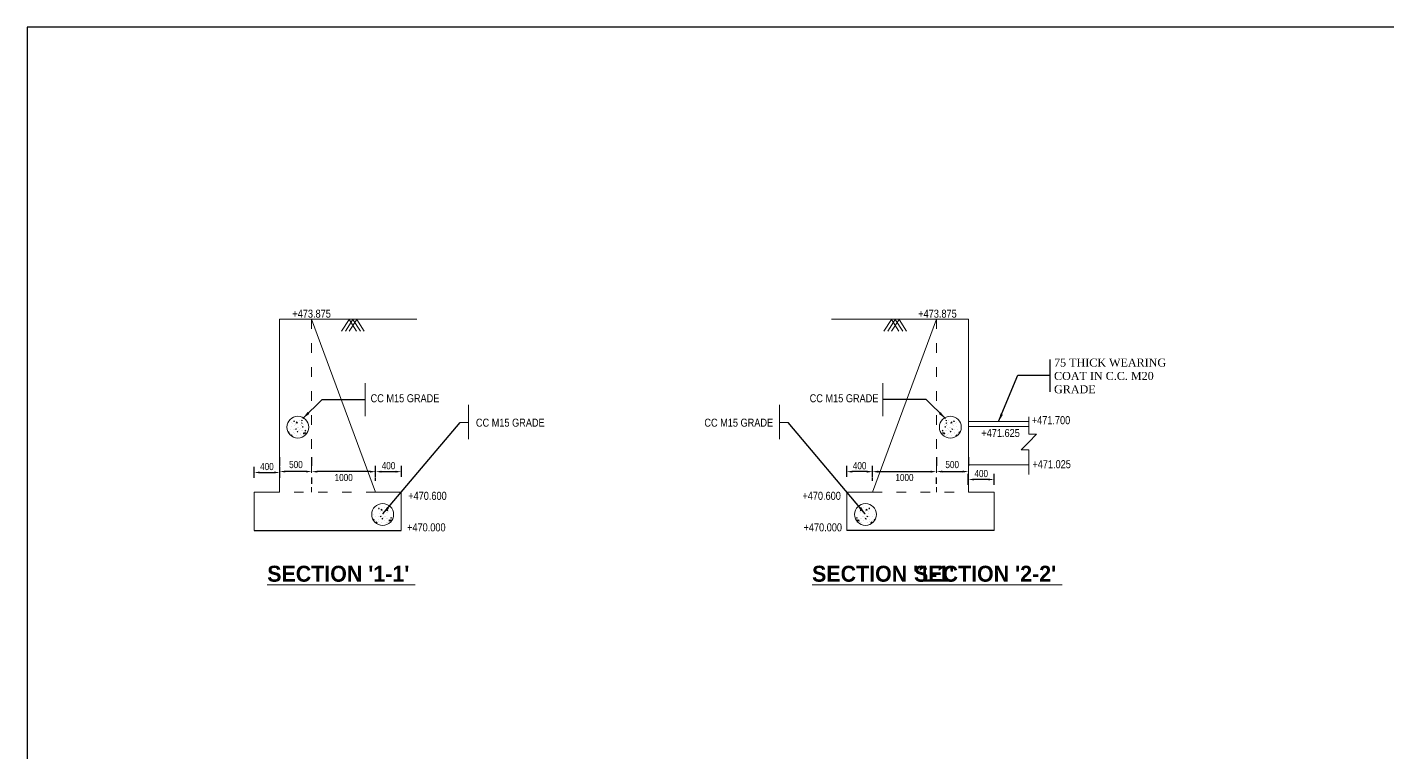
# Model space of a CAD drawing. Header units: millimetres. Extents: x 80 to 6605, y 46 to 2491.
# Drawn here: x 5546.1 to 5971.3, y 422.7 to 649.2 of the extents above; entities that cross this region are included whole.
import ezdxf

# ---------------------------------------------------------------- set-up
doc = ezdxf.new("R2010")
doc.units = ezdxf.units.MM
doc.linetypes.add('ACAD_ISO03W100', pattern=[30, 12, -18])
doc.layers.add('TEXT_GENERAL', color=4, linetype='Continuous')
doc.styles.add('ARIAL NARROW', font='ARIALN_1.TTF')
doc.styles.add('CITYBLUEPR', font='cityb__.ttf')
doc.styles.get("Standard").update_dxf_attribs({"font": 'TIMES_1.TTF', "height": 2.5})
doc.styles.add('TNR_2.5', font='TIMES_1.TTF', dxfattribs={"height": 2.5})
doc.dimstyles.new('ISO-25', dxfattribs={"dimtxt": 2.5, "dimasz": 2.5, "dimexe": 1.25, "dimexo": 0.625, "dimtad": 1, "dimlfac": 25, "dimtxsty": 'Standard', "dimcen": 2.5, "dimadec": 0, "dimazin": 0, "dimtfac": 1, "dimtmove": 0, "dimatfit": 3, "dimfxl": 0, "dimarcsym": 0})
doc.dimstyles.new('STANDARD$0', dxfattribs={"dimscale": 88.888889, "dimtxt": 0.02, "dimasz": 0.02, "dimexe": 0.1, "dimexo": 0.1, "dimgap": 0.09, "dimtad": 2, "dimtih": 1, "dimtoh": 1, "dimdec": 0, "dimzin": 1, "dimdsep": 46, "dimtxsty": 'Standard', "dimcen": 0.09, "dimadec": 0, "dimazin": 0, "dimtfac": 1, "dimtdec": 4, "dimtofl": 0, "dimtmove": 0, "dimatfit": 3, "dimfxl": 0, "dimtolj": 1, "dimtzin": 1, "dimarcsym": 0})
doc.dimstyles.new('STYLE_ESH', dxfattribs={"dimtxt": 2.5, "dimasz": 2.5, "dimexe": 1, "dimexo": 0.625, "dimtad": 0, "dimtih": 1, "dimtoh": 1, "dimdec": 0, "dimlfac": 100, "dimzin": 9, "dimdsep": 46, "dimtxsty": 'TNR_2.5', "dimcen": 2.5, "dimadec": 0, "dimazin": 2, "dimtfac": 1, "dimtdec": 0, "dimtofl": 0, "dimtmove": 2, "dimatfit": 3, "dimfxl": 0, "dimarcsym": 0})

# ---------------------------------------------------------------- blocks, each defined once
blk = doc.blocks.new('*D163')
at = {"layer": 'Defpoints', "color": 0, "transparency": 16777216}
for p in [(5624.97, 510.49), (5624.97, 510.49), (5634.97, 510.49)]:
    blk.add_point(p, dxfattribs=at)
at = {"layer": 'TEXT_GENERAL', "color": 0, "lineweight": -2, "transparency": 16777216}
for p, q in [((5624.97, 514.94), (5624.97, 512.27)), ((5634.97, 514.94), (5634.97, 512.27)), ((5633.19, 510.49), (5626.75, 510.49))]:
    blk.add_line(p, q, dxfattribs=at)
at = {"layer": 'TEXT_GENERAL', "color": 0, "transparency": 16777216}
for points in [[(5626.75, 510.79), (5626.75, 510.19), (5624.97, 510.49)], [(5633.19, 510.79), (5633.19, 510.19), (5634.97, 510.49)]]:
    blk.add_solid(points, dxfattribs=at)
at = {"layer": 'TEXT_GENERAL', "color": 0, "lineweight": 9, "transparency": 16777216, "insert": (5630.06, 512.67), "char_height": 2.222, "attachment_point": 5, "style": 'ARIAL NARROW'}
blk.add_mtext('\\A1;500', dxfattribs=at)
blk = doc.blocks.new('*D161')
at = {"layer": 'Defpoints', "color": 0, "transparency": 16777216}
for p in [(5663.02, 510.46), (5654.97, 504.35), (5663.02, 504.35)]:
    blk.add_point(p, dxfattribs=at)
at = {"layer": 'TEXT_GENERAL', "color": 0, "lineweight": -2, "transparency": 16777216}
for p, q in [((5654.97, 508.8), (5654.97, 512.24)), ((5656.75, 510.46), (5661.24, 510.46)), ((5663.02, 508.8), (5663.02, 512.24))]:
    blk.add_line(p, q, dxfattribs=at)
at = {"layer": 'TEXT_GENERAL', "color": 0, "transparency": 16777216}
for points in [[(5656.75, 510.76), (5656.75, 510.16), (5654.97, 510.46)], [(5661.24, 510.76), (5661.24, 510.16), (5663.02, 510.46)]]:
    blk.add_solid(points, dxfattribs=at)
at = {"layer": 'TEXT_GENERAL', "color": 0, "lineweight": 9, "transparency": 16777216, "insert": (5658.99, 512.31), "char_height": 2.222, "attachment_point": 5, "style": 'ARIAL NARROW'}
blk.add_mtext('\\A1;400', dxfattribs=at)
blk = doc.blocks.new('*D160')
at = {"layer": 'Defpoints', "color": 0, "transparency": 16777216}
for p in [(5634.98, 511.11), (5634.98, 510.46), (5654.97, 512.03)]:
    blk.add_point(p, dxfattribs=at)
at = {"layer": 'TEXT_GENERAL', "color": 0, "lineweight": -2, "transparency": 16777216}
for p, q in [((5653.19, 510.46), (5636.76, 510.46)), ((5634.98, 506.67), (5634.98, 508.68)), ((5654.97, 507.59), (5654.97, 508.68))]:
    blk.add_line(p, q, dxfattribs=at)
at = {"layer": 'TEXT_GENERAL', "color": 0, "transparency": 16777216}
for points in [[(5636.76, 510.76), (5636.76, 510.16), (5634.98, 510.46)], [(5653.19, 510.76), (5653.19, 510.16), (5654.97, 510.46)]]:
    blk.add_solid(points, dxfattribs=at)
at = {"layer": 'TEXT_GENERAL', "color": 0, "lineweight": 9, "transparency": 16777216, "insert": (5644.98, 508.62), "char_height": 2.222, "attachment_point": 5, "style": 'ARIAL NARROW'}
blk.add_mtext('\\A1;1000', dxfattribs=at)
blk = doc.blocks.new('*D162')
at = {"layer": 'Defpoints', "color": 0, "transparency": 16777216}
for p in [(5625.02, 510.21), (5616.97, 504.1), (5625.02, 504.1)]:
    blk.add_point(p, dxfattribs=at)
at = {"layer": 'TEXT_GENERAL', "color": 0, "lineweight": -2, "transparency": 16777216}
for p, q in [((5616.97, 508.54), (5616.97, 511.98)), ((5618.75, 510.21), (5623.24, 510.21)), ((5625.02, 508.54), (5625.02, 511.98))]:
    blk.add_line(p, q, dxfattribs=at)
at = {"layer": 'TEXT_GENERAL', "color": 0, "transparency": 16777216}
for points in [[(5618.75, 510.5), (5618.75, 509.91), (5616.97, 510.21)], [(5623.24, 510.5), (5623.24, 509.91), (5625.02, 510.21)]]:
    blk.add_solid(points, dxfattribs=at)
at = {"layer": 'TEXT_GENERAL', "color": 0, "lineweight": 9, "transparency": 16777216, "insert": (5620.99, 512.05), "char_height": 2.222, "attachment_point": 5, "style": 'ARIAL NARROW'}
blk.add_mtext('\\A1;400', dxfattribs=at)
blk = doc.blocks.new('*D267')
at = {"layer": 'Defpoints', "color": 0, "transparency": 16777216}
for p in [(5810.23, 512.03), (5830.22, 511.11), (5830.22, 510.46)]:
    blk.add_point(p, dxfattribs=at)
at = {"layer": 'TEXT_GENERAL', "color": 0, "lineweight": -2, "transparency": 16777216}
for p, q in [((5812.01, 510.46), (5828.44, 510.46)), ((5810.23, 507.59), (5810.23, 508.68)), ((5830.22, 506.67), (5830.22, 508.68))]:
    blk.add_line(p, q, dxfattribs=at)
at = {"layer": 'TEXT_GENERAL', "color": 0, "transparency": 16777216}
for points in [[(5812.01, 510.76), (5812.01, 510.16), (5810.23, 510.46)], [(5828.44, 510.76), (5828.44, 510.16), (5830.22, 510.46)]]:
    blk.add_solid(points, dxfattribs=at)
at = {"layer": 'TEXT_GENERAL', "color": 0, "lineweight": 9, "transparency": 16777216, "insert": (5820.22, 508.62), "char_height": 2.222, "attachment_point": 5, "style": 'ARIAL NARROW'}
blk.add_mtext('\\A1;1000', dxfattribs=at)
blk = doc.blocks.new('*D266')
at = {"layer": 'Defpoints', "color": 0, "transparency": 16777216}
for p in [(5802.18, 510.46), (5802.18, 504.35), (5810.23, 504.35)]:
    blk.add_point(p, dxfattribs=at)
at = {"layer": 'TEXT_GENERAL', "color": 0, "lineweight": -2, "transparency": 16777216}
for p, q in [((5802.18, 508.8), (5802.18, 512.24)), ((5808.45, 510.46), (5803.96, 510.46)), ((5810.23, 508.8), (5810.23, 512.24))]:
    blk.add_line(p, q, dxfattribs=at)
at = {"layer": 'TEXT_GENERAL', "color": 0, "transparency": 16777216}
for points in [[(5803.96, 510.76), (5803.96, 510.16), (5802.18, 510.46)], [(5808.45, 510.76), (5808.45, 510.16), (5810.23, 510.46)]]:
    blk.add_solid(points, dxfattribs=at)
at = {"layer": 'TEXT_GENERAL', "color": 0, "lineweight": 9, "transparency": 16777216, "insert": (5806.21, 512.31), "char_height": 2.222, "attachment_point": 5, "style": 'ARIAL NARROW'}
blk.add_mtext('\\A1;400', dxfattribs=at)
blk = doc.blocks.new('*D268')
at = {"layer": 'Defpoints', "color": 0, "transparency": 16777216}
for p in [(5840.18, 508.02), (5840.18, 501.91), (5848.23, 501.91)]:
    blk.add_point(p, dxfattribs=at)
at = {"layer": 'TEXT_GENERAL', "color": 0, "lineweight": -2, "transparency": 16777216}
for p, q in [((5840.18, 506.35), (5840.18, 509.79)), ((5846.45, 508.02), (5841.96, 508.02)), ((5848.23, 506.35), (5848.23, 509.79))]:
    blk.add_line(p, q, dxfattribs=at)
at = {"layer": 'TEXT_GENERAL', "color": 0, "transparency": 16777216}
for points in [[(5841.96, 508.31), (5841.96, 507.72), (5840.18, 508.02)], [(5846.45, 508.31), (5846.45, 507.72), (5848.23, 508.02)]]:
    blk.add_solid(points, dxfattribs=at)
at = {"layer": 'TEXT_GENERAL', "color": 0, "lineweight": 9, "transparency": 16777216, "insert": (5844.21, 509.86), "char_height": 2.222, "attachment_point": 5, "style": 'ARIAL NARROW'}
blk.add_mtext('\\A1;400', dxfattribs=at)
blk = doc.blocks.new('*D265')
at = {"layer": 'Defpoints', "color": 0, "transparency": 16777216}
for p in [(5830.23, 510.49), (5840.23, 510.49), (5840.23, 510.49)]:
    blk.add_point(p, dxfattribs=at)
at = {"layer": 'TEXT_GENERAL', "color": 0, "lineweight": -2, "transparency": 16777216}
for p, q in [((5830.23, 514.94), (5830.23, 512.27)), ((5840.23, 514.94), (5840.23, 512.27)), ((5832.01, 510.49), (5838.45, 510.49))]:
    blk.add_line(p, q, dxfattribs=at)
at = {"layer": 'TEXT_GENERAL', "color": 0, "transparency": 16777216}
for points in [[(5832.01, 510.79), (5832.01, 510.19), (5830.23, 510.49)], [(5838.45, 510.79), (5838.45, 510.19), (5840.23, 510.49)]]:
    blk.add_solid(points, dxfattribs=at)
at = {"layer": 'TEXT_GENERAL', "color": 0, "lineweight": 9, "transparency": 16777216, "insert": (5835.14, 512.67), "char_height": 2.222, "attachment_point": 5, "style": 'ARIAL NARROW'}
blk.add_mtext('\\A1;500', dxfattribs=at)

msp = doc.modelspace()

# ---------------------------------------------------------------- linework, layer by layer
at = {"color": 0}
for p, q in [((5546.08736, 649.24313), (5546.08736, 59.24313)), ((6436.08736, 649.24313), (5546.08736, 649.24313)), ((5865.7145, 535.37442), (5865.7145, 545.4924)), ((5638.22107, 533.00471), (5651.69267, 532.9552)), ((5826.97917, 533.00471), (5813.50756, 532.9552)), ((5616.96773, 492.09984), (5662.96773, 492.07732)), ((5848.23251, 492.09984), (5802.23251, 492.07732))]:
    msp.add_line(p, q, dxfattribs=at)
at = {"layer": 'TEXT_GENERAL', "color": 0, "lineweight": 9}
for p, q in [((5624.9768, 558.10026), (5624.96773, 504.10026)), ((5624.9768, 558.10026), (5667.81607, 558.10026)), ((5624.9768, 558.10026), (5667.81607, 558.10026)), ((5654.96773, 504.10271), (5634.9768, 558.10026)), ((5646.6682, 557.9833), (5644.31546, 554.37869)), ((5646.6682, 557.97397), (5644.31546, 554.36936)), ((5647.86236, 557.9833), (5645.50962, 554.37869)), ((5647.86236, 557.97397), (5645.50962, 554.36936)), ((5646.6682, 557.97397), (5649.02094, 554.36936)), ((5649.05652, 557.9833), (5646.70378, 554.37869)), ((5649.05652, 557.97397), (5646.70378, 554.36936)), ((5647.86236, 557.9833), (5650.2151, 554.37869)), ((5647.86236, 557.97397), (5650.2151, 554.36936)), ((5649.05652, 557.9833), (5651.40926, 554.37869)), ((5649.05652, 557.97397), (5651.40926, 554.36936)), ((5840.22344, 558.10026), (5797.38416, 558.10026)), ((5840.22344, 558.10026), (5797.38416, 558.10026)), ((5810.2325, 504.10271), (5830.22344, 558.10026)), ((5816.14372, 557.9833), (5813.79098, 554.37869)), ((5816.14372, 557.97397), (5813.79098, 554.36936)), ((5817.33788, 557.9833), (5814.98514, 554.37869)), ((5817.33788, 557.97397), (5814.98514, 554.36936)), ((5816.14372, 557.9833), (5818.49646, 554.37869)), ((5816.14372, 557.97397), (5818.49646, 554.36936)), ((5818.53204, 557.97397), (5816.1793, 554.36936)), ((5817.33788, 557.9833), (5819.69062, 554.37869)), ((5817.33788, 557.97397), (5819.69062, 554.36936)), ((5818.53204, 557.9833), (5820.88478, 554.37869)), ((5818.53204, 557.97397), (5820.88478, 554.36936)), ((5840.22344, 558.10026), (5840.23251, 504.10026)), ((5651.69267, 538.07899), (5651.69267, 527.8314)), ((5813.50756, 538.07899), (5813.50756, 527.8314)), ((5684.03554, 531.29711), (5684.03554, 520.59764)), ((5781.1647, 531.29711), (5781.1647, 520.59764)), ((5859.07959, 527.55638), (5859.07959, 522.20283)), ((5628.46606, 523.74858), (5628.46606, 523.74858)), ((5628.64424, 525.89713), (5628.64424, 525.89713)), ((5628.69057, 524.6288), (5628.69057, 524.6288)), ((5629.11227, 525.54094), (5629.11227, 525.54094)), ((5629.37805, 526.12816), (5629.4221, 526.36699)), ((5629.60775, 526.15381), (5629.38002, 526.13389)), ((5629.41583, 523.70237), (5629.41583, 523.70237)), ((5629.60603, 526.15403), (5629.42235, 526.37293)), ((5629.69637, 524.75474), (5629.69637, 524.75474)), ((5629.72741, 523.59923), (5629.72741, 523.59923)), ((5629.83025, 525.19651), (5629.83025, 525.19651)), ((5630.01329, 523.6397), (5629.95925, 523.80076)), ((5630.2031, 523.76716), (5630.01358, 523.63933)), ((5630.20283, 523.76775), (5630.11685, 523.80076)), ((5630.49999, 525.69177), (5630.16114, 525.63921)), ((5630.16174, 525.64083), (5630.20384, 526.00266)), ((5630.50083, 525.69421), (5630.20408, 526.0035)), ((5630.4755, 522.90849), (5630.51955, 523.14731)), ((5630.70346, 522.93439), (5630.51978, 523.15329)), ((5630.55524, 525.35097), (5630.55524, 525.35097)), ((5630.60043, 525.62887), (5630.60043, 525.62887)), ((5630.64676, 524.36054), (5630.64676, 524.36054)), ((5630.87227, 523.43179), (5630.87227, 523.43179)), ((5630.92689, 524.32889), (5630.92689, 524.32889)), ((5631.28533, 526.52984), (5631.28533, 526.52984)), ((5631.30389, 523.68523), (5631.30389, 523.68523)), ((5631.44969, 523.7883), (5631.44969, 523.7883)), ((5631.50904, 525.2254), (5631.50904, 525.2254)), ((5631.68716, 523.21783), (5631.68716, 523.21783)), ((5631.73022, 524.84067), (5631.73022, 524.84067)), ((5631.75336, 526.50164), (5631.75336, 526.50164)), ((5631.86484, 525.45746), (5631.78759, 525.68769)), ((5632.05439, 525.58552), (5631.78762, 525.68792)), ((5631.79001, 524.81511), (5631.79001, 524.81511)), ((5631.84862, 526.36727), (5631.88089, 526.54223)), ((5632.07832, 526.3929), (5631.85059, 526.37298)), ((5632.05465, 525.58492), (5631.86513, 525.45709)), ((5632.07661, 526.39312), (5631.95149, 526.54223)), ((5632.05305, 523.24182), (5632.05305, 523.24182)), ((5632.12013, 524.30603), (5632.16418, 524.54485)), ((5632.34983, 524.33169), (5632.1221, 524.31177)), ((5632.3481, 524.33191), (5632.16442, 524.55081)), ((5632.18091, 524.27469), (5632.18091, 524.27469)), ((5632.19462, 524.55801), (5632.19462, 524.55801)), ((5632.31711, 525.34321), (5632.31711, 525.34321)), ((5632.94607, 523.14759), (5632.99012, 523.38641)), ((5633.17577, 523.17326), (5632.94804, 523.15333)), ((5633.17404, 523.17348), (5632.99036, 523.39237)), ((5633.00685, 523.11625), (5633.00685, 523.11625)), ((5633.02057, 523.39957), (5633.02057, 523.39957)), ((5684.06616, 525.76476), (5681.37178, 525.76476)), ((5781.13407, 525.76476), (5783.82846, 525.76476)), ((5832.02447, 523.17326), (5832.2522, 523.15333)), ((5832.0262, 523.17348), (5832.20987, 523.39237)), ((5832.17967, 523.39957), (5832.17967, 523.39957)), ((5832.19339, 523.11625), (5832.19339, 523.11625)), ((5832.25417, 523.14759), (5832.21012, 523.38641)), ((5832.85041, 524.33169), (5833.07814, 524.31177)), ((5832.85214, 524.33191), (5833.03581, 524.55081)), ((5832.88313, 525.34321), (5832.88313, 525.34321)), ((5833.00561, 524.55801), (5833.00561, 524.55801)), ((5833.01933, 524.27469), (5833.01933, 524.27469)), ((5833.08011, 524.30603), (5833.03606, 524.54485)), ((5833.12191, 526.3929), (5833.34964, 526.37298)), ((5833.12362, 526.39312), (5833.24874, 526.54223)), ((5833.14558, 525.58492), (5833.3351, 525.45709)), ((5833.14584, 525.58552), (5833.41262, 525.68792)), ((5833.14718, 523.24182), (5833.14718, 523.24182)), ((5833.35162, 526.36727), (5833.31935, 526.54223)), ((5833.33539, 525.45746), (5833.41265, 525.68769)), ((5833.41023, 524.81511), (5833.41023, 524.81511)), ((5833.44688, 526.50164), (5833.44688, 526.50164)), ((5833.47001, 524.84067), (5833.47001, 524.84067)), ((5833.51308, 523.21783), (5833.51308, 523.21783)), ((5833.6912, 525.2254), (5833.6912, 525.2254)), ((5833.75055, 523.7883), (5833.75055, 523.7883)), ((5833.89635, 523.68523), (5833.89635, 523.68523)), ((5833.91491, 526.52984), (5833.91491, 526.52984)), ((5834.27334, 524.32889), (5834.27334, 524.32889)), ((5834.32797, 523.43179), (5834.32797, 523.43179)), ((5834.49678, 522.93439), (5834.68046, 523.15329)), ((5834.55347, 524.36054), (5834.55347, 524.36054)), ((5834.5998, 525.62887), (5834.5998, 525.62887)), ((5834.645, 525.35097), (5834.645, 525.35097)), ((5834.72474, 522.90849), (5834.68069, 523.14731)), ((5834.69941, 525.69421), (5834.99616, 526.0035)), ((5834.70025, 525.69177), (5835.0391, 525.63921)), ((5835.03849, 525.64083), (5834.9964, 526.00266)), ((5834.99714, 523.76716), (5835.18666, 523.63933)), ((5834.99741, 523.76775), (5835.08339, 523.80076)), ((5835.18695, 523.6397), (5835.24099, 523.80076)), ((5835.36998, 525.19651), (5835.36998, 525.19651)), ((5835.47283, 523.59923), (5835.47283, 523.59923)), ((5835.50387, 524.75474), (5835.50387, 524.75474)), ((5835.59249, 526.15381), (5835.82022, 526.13389)), ((5835.59421, 526.15403), (5835.77788, 526.37293)), ((5835.82219, 526.12816), (5835.77814, 526.36699)), ((5835.78441, 523.70237), (5835.78441, 523.70237)), ((5836.08796, 525.54094), (5836.08796, 525.54094)), ((5836.50967, 524.6288), (5836.50967, 524.6288)), ((5836.556, 525.89713), (5836.556, 525.89713)), ((5836.73417, 523.74858), (5836.73417, 523.74858)), ((5859.07959, 526.10026), (5840.23251, 526.10026)), ((5859.07959, 524.60026), (5840.23251, 524.60026)), ((5627.97243, 522.69509), (5627.7447, 522.67516)), ((5627.97069, 522.6953), (5627.78701, 522.9142)), ((5628.51456, 522.37144), (5628.51456, 522.37144)), ((5628.93058, 521.68901), (5628.59173, 521.63646)), ((5628.59234, 521.63809), (5628.63443, 521.99993)), ((5628.93143, 521.69147), (5628.63467, 522.00076)), ((5629.39402, 522.68517), (5629.39402, 522.68517)), ((5629.46836, 522.24587), (5629.46836, 522.24587)), ((5630.15776, 521.75547), (5630.15776, 521.75547)), ((5630.7052, 522.93417), (5630.47747, 522.91425)), ((5631.35022, 522.41691), (5631.35022, 522.41691)), ((5631.61238, 521.92909), (5631.61238, 521.92909)), ((5631.92943, 521.84141), (5631.92943, 521.84141)), ((5632.73458, 522.31966), (5632.39573, 522.2671)), ((5632.39634, 522.26873), (5632.43843, 522.63056)), ((5632.73543, 522.32211), (5632.43867, 522.63139)), ((5632.95235, 522.41085), (5632.8751, 522.64109)), ((5633.14189, 522.53891), (5632.87512, 522.64131)), ((5633.14216, 522.53832), (5632.95264, 522.41049)), ((5633.05535, 521.73911), (5633.05535, 521.73911)), ((5633.06689, 522.13125), (5633.06689, 522.13125)), ((5832.05808, 522.53832), (5832.2476, 522.41049)), ((5832.05835, 522.53891), (5832.32512, 522.64131)), ((5832.13334, 522.13125), (5832.13334, 522.13125)), ((5832.14489, 521.73911), (5832.14489, 521.73911)), ((5832.24789, 522.41085), (5832.32514, 522.64109)), ((5832.46481, 522.32211), (5832.76157, 522.63139)), ((5832.46566, 522.31966), (5832.80451, 522.2671)), ((5832.8039, 522.26873), (5832.7618, 522.63056)), ((5833.27081, 521.84141), (5833.27081, 521.84141)), ((5833.58786, 521.92909), (5833.58786, 521.92909)), ((5833.85002, 522.41691), (5833.85002, 522.41691)), ((5834.49504, 522.93417), (5834.72277, 522.91425)), ((5835.04248, 521.75547), (5835.04248, 521.75547)), ((5835.73188, 522.24587), (5835.73188, 522.24587)), ((5835.80621, 522.68517), (5835.80621, 522.68517)), ((5836.26881, 521.69147), (5836.56556, 522.00076)), ((5836.26966, 521.68901), (5836.60851, 521.63646)), ((5836.6079, 521.63809), (5836.5658, 521.99993)), ((5836.68567, 522.37144), (5836.68567, 522.37144)), ((5837.2278, 522.69509), (5837.45553, 522.67516)), ((5837.22955, 522.6953), (5837.41323, 522.9142)), ((5856.64175, 517.23271), (5859.08612, 519.65425)), ((5859.07959, 522.20283), (5861.5305, 522.20283)), ((5861.5305, 522.20283), (5859.08612, 519.65425)), ((5859.07959, 517.23271), (5856.64175, 517.23271)), ((5859.07959, 509.60026), (5859.07959, 517.23271)), ((5859.07959, 512.60026), (5840.23251, 512.60026)), ((5616.96773, 504.10026), (5624.96773, 504.10026)), ((5616.96773, 504.10026), (5616.96773, 492.09984)), ((5654.96773, 504.09522), (5662.96773, 504.07751)), ((5662.96773, 504.09522), (5662.96773, 492.07732)), ((5810.23251, 504.09522), (5802.23251, 504.07751)), ((5802.23251, 504.09522), (5802.23251, 492.07732)), ((5848.23251, 504.10026), (5840.23251, 504.10026)), ((5848.23251, 504.10026), (5848.23251, 492.09984)), ((5655.8913, 498.87415), (5655.93535, 499.11297)), ((5656.121, 498.8998), (5655.89327, 498.87988)), ((5656.11929, 498.90002), (5655.93561, 499.11892)), ((5656.20962, 497.50073), (5656.20962, 497.50073)), ((5656.34351, 497.9425), (5656.34351, 497.9425)), ((5657.01324, 498.43776), (5656.67439, 498.3852)), ((5656.675, 498.38682), (5656.71709, 498.74865)), ((5657.01409, 498.4402), (5656.71733, 498.74949)), ((5657.0685, 498.09696), (5657.0685, 498.09696)), ((5657.11369, 498.37485), (5657.11369, 498.37485)), ((5657.79859, 499.27583), (5657.79859, 499.27583)), ((5658.02229, 497.97139), (5658.02229, 497.97139)), ((5658.24348, 497.58666), (5658.24348, 497.58666)), ((5658.64029, 498.20344), (5658.56303, 498.43368)), ((5658.82983, 498.33151), (5658.56306, 498.43391)), ((5658.56545, 497.5611), (5658.56545, 497.5611)), ((5658.62406, 499.11326), (5658.65633, 499.28822)), ((5658.85377, 499.13889), (5658.62604, 499.11896)), ((5658.83009, 498.33091), (5658.64058, 498.20308)), ((5658.85206, 499.13911), (5658.72694, 499.28822)), ((5659.09255, 498.08919), (5659.09255, 498.08919)), ((5806.10768, 498.08919), (5806.10768, 498.08919)), ((5806.34647, 499.13889), (5806.5742, 499.11896)), ((5806.34818, 499.13911), (5806.4733, 499.28822)), ((5806.37014, 498.33091), (5806.55966, 498.20308)), ((5806.3704, 498.33151), (5806.63717, 498.43391)), ((5806.57618, 499.11326), (5806.54391, 499.28822)), ((5806.55995, 498.20344), (5806.6372, 498.43368)), ((5806.63479, 497.5611), (5806.63479, 497.5611)), ((5806.95676, 497.58666), (5806.95676, 497.58666)), ((5807.17795, 497.97139), (5807.17795, 497.97139)), ((5807.40165, 499.27583), (5807.40165, 499.27583)), ((5808.08655, 498.37485), (5808.08655, 498.37485)), ((5808.13174, 498.09696), (5808.13174, 498.09696)), ((5808.18615, 498.4402), (5808.48291, 498.74949)), ((5808.187, 498.43776), (5808.52585, 498.3852)), ((5808.52524, 498.38682), (5808.48314, 498.74865)), ((5808.85673, 497.9425), (5808.85673, 497.9425)), ((5808.99062, 497.50073), (5808.99062, 497.50073)), ((5809.07923, 498.8998), (5809.30696, 498.87988)), ((5809.08095, 498.90002), (5809.26463, 499.11892)), ((5809.30894, 498.87415), (5809.26488, 499.11297)), ((5653.89522, 496.36243), (5653.89522, 496.36243)), ((5653.98282, 495.67507), (5653.98282, 495.67507)), ((5654.22162, 497.101), (5654.22162, 497.101)), ((5654.256, 495.41537), (5654.30005, 495.65419)), ((5654.48569, 495.44107), (5654.25796, 495.42115)), ((5654.48394, 495.44129), (5654.30027, 495.66019)), ((5654.97932, 496.49457), (5654.97932, 496.49457)), ((5655.02782, 495.11743), (5655.02782, 495.11743)), ((5655.44384, 494.435), (5655.10499, 494.38245)), ((5655.10559, 494.38408), (5655.14769, 494.74591)), ((5655.44468, 494.43746), (5655.14793, 494.74675)), ((5655.90728, 495.43116), (5655.90728, 495.43116)), ((5655.92908, 496.44836), (5655.92908, 496.44836)), ((5655.98161, 494.99186), (5655.98161, 494.99186)), ((5656.24066, 496.34522), (5656.24066, 496.34522)), ((5656.52655, 496.38568), (5656.4725, 496.54675)), ((5656.71635, 496.51315), (5656.52684, 496.38532)), ((5656.71608, 496.51374), (5656.6301, 496.54675)), ((5656.67101, 494.50146), (5656.67101, 494.50146)), ((5656.98875, 495.65447), (5657.03281, 495.8933)), ((5657.21845, 495.68016), (5656.99072, 495.66024)), ((5657.21671, 495.68038), (5657.03304, 495.89927)), ((5657.16002, 497.10653), (5657.16002, 497.10653)), ((5657.38553, 496.17778), (5657.38553, 496.17778)), ((5657.44015, 497.07488), (5657.44015, 497.07488)), ((5657.81714, 496.43122), (5657.81714, 496.43122)), ((5657.86347, 495.16289), (5657.86347, 495.16289)), ((5657.96294, 496.53429), (5657.96294, 496.53429)), ((5658.38782, 494.67507), (5658.38782, 494.67507)), ((5658.4626, 495.96382), (5658.4626, 495.96382)), ((5658.70487, 494.58739), (5658.70487, 494.58739)), ((5658.82849, 495.98781), (5658.82849, 495.98781)), ((5659.51002, 495.06564), (5659.17117, 495.01309)), ((5659.17178, 495.01471), (5659.21387, 495.37655)), ((5659.51087, 495.0681), (5659.21411, 495.37738)), ((5659.72779, 495.15684), (5659.65054, 495.38708)), ((5659.91733, 495.2849), (5659.65056, 495.3873)), ((5659.72151, 495.89358), (5659.76556, 496.1324)), ((5659.95121, 495.91925), (5659.72348, 495.89932)), ((5659.9176, 495.28431), (5659.72808, 495.15647)), ((5659.94948, 495.91946), (5659.76581, 496.13836)), ((5659.78229, 495.86224), (5659.78229, 495.86224)), ((5659.79601, 496.14556), (5659.79601, 496.14556)), ((5659.83079, 494.4851), (5659.83079, 494.4851)), ((5659.84234, 494.87723), (5659.84234, 494.87723)), ((5805.24903, 495.91925), (5805.47676, 495.89932)), ((5805.25075, 495.91946), (5805.43443, 496.13836)), ((5805.28264, 495.28431), (5805.47215, 495.15647)), ((5805.28291, 495.2849), (5805.54968, 495.3873)), ((5805.3579, 494.87723), (5805.3579, 494.87723)), ((5805.36945, 494.4851), (5805.36945, 494.4851)), ((5805.40423, 496.14556), (5805.40423, 496.14556)), ((5805.41795, 495.86224), (5805.41795, 495.86224)), ((5805.47873, 495.89358), (5805.43467, 496.1324)), ((5805.47244, 495.15684), (5805.5497, 495.38708)), ((5805.68937, 495.0681), (5805.98612, 495.37738)), ((5805.69021, 495.06564), (5806.02906, 495.01309)), ((5806.02846, 495.01471), (5805.98636, 495.37655)), ((5806.37174, 495.98781), (5806.37174, 495.98781)), ((5806.49537, 494.58739), (5806.49537, 494.58739)), ((5806.73763, 495.96382), (5806.73763, 495.96382)), ((5806.81242, 494.67507), (5806.81242, 494.67507)), ((5807.2373, 496.53429), (5807.2373, 496.53429)), ((5807.33676, 495.16289), (5807.33676, 495.16289)), ((5807.38309, 496.43122), (5807.38309, 496.43122)), ((5807.76009, 497.07488), (5807.76009, 497.07488)), ((5807.81471, 496.17778), (5807.81471, 496.17778)), ((5807.98179, 495.68016), (5808.20952, 495.66024)), ((5807.98352, 495.68038), (5808.1672, 495.89927)), ((5808.04022, 497.10653), (5808.04022, 497.10653)), ((5808.21148, 495.65447), (5808.16743, 495.8933)), ((5808.48388, 496.51315), (5808.6734, 496.38532)), ((5808.48415, 496.51374), (5808.57013, 496.54675)), ((5808.52923, 494.50146), (5808.52923, 494.50146)), ((5808.67369, 496.38568), (5808.72773, 496.54675)), ((5808.95957, 496.34522), (5808.95957, 496.34522)), ((5809.21862, 494.99186), (5809.21862, 494.99186)), ((5809.27116, 496.44836), (5809.27116, 496.44836)), ((5809.29296, 495.43116), (5809.29296, 495.43116)), ((5809.75555, 494.43746), (5810.05231, 494.74675)), ((5809.7564, 494.435), (5810.09525, 494.38245)), ((5810.09464, 494.38408), (5810.05255, 494.74591)), ((5810.17242, 495.11743), (5810.17242, 495.11743)), ((5810.22092, 496.49457), (5810.22092, 496.49457)), ((5810.71455, 495.44107), (5810.94228, 495.42115)), ((5810.71629, 495.44129), (5810.89997, 495.66019)), ((5810.94424, 495.41537), (5810.90019, 495.65419)), ((5810.97862, 497.101), (5810.97862, 497.101)), ((5811.21741, 495.67507), (5811.21741, 495.67507)), ((5811.30501, 496.36243), (5811.30501, 496.36243))]:
    msp.add_line(p, q, dxfattribs=at)
at = {"layer": 'TEXT_GENERAL', "color": 0, "linetype": 'ACAD_ISO03W100', "lineweight": 9, "ltscale": 0.25}
for p, q in [((5654.9768, 558.10026), (5624.9768, 558.10026)), ((5654.9768, 558.10026), (5624.9768, 558.10026)), ((5648.9768, 558.09623), (5624.9768, 558.10026)), ((5634.9768, 558.10026), (5634.96773, 504.09858)), ((5810.22344, 558.10026), (5840.22344, 558.10026)), ((5810.22344, 558.10026), (5840.22344, 558.10026)), ((5816.22344, 558.09623), (5840.22344, 558.10026)), ((5830.22281, 558.09858), (5830.23188, 504.09858)), ((5654.96773, 504.09522), (5624.96773, 504.10026)), ((5810.23251, 504.09522), (5840.23251, 504.10026))]:
    msp.add_line(p, q, dxfattribs=at)
at = {"layer": 'TEXT_GENERAL', "color": 0, "lineweight": 9}
for centre in [(5630.64676, 524.36054), (5834.55347, 524.36054), (5657.16002, 497.10653), (5808.04022, 497.10653)]:
    msp.add_circle(centre, 3.41915, dxfattribs=at)

# ---------------------------------------------------------------- texts
at = {"color": 0, "insert": (5866.96236, 545.77055), "char_height": 2.5, "width": 42.7777778, "attachment_point": 1, "style": 'TNR_2.5'}
msp.add_mtext('75 THICK WEARING COAT IN C.C. M20 GRADE', dxfattribs=at)
at = {"layer": 'TEXT_GENERAL', "color": 0, "lineweight": 9}
for s, height, style, p in [('+473.875', 2.5, 'ARIAL NARROW', (5628.94601, 558.54996)), ('+473.875', 2.5, 'ARIAL NARROW', (5824.52674, 558.54996)), ('CC M15 GRADE', 2.5, 'ARIAL NARROW', (5653.40191, 532.13167)), ('CC M15 GRADE', 2.5, 'ARIAL NARROW', (5790.60801, 532.13167)), ('+471.700', 2.5, 'ARIAL NARROW', (5859.99758, 525.29042)), ('CC M15 GRADE', 2.5, 'ARIAL NARROW', (5686.31056, 524.50842)), ('CC M15 GRADE', 2.5, 'ARIAL NARROW', (5757.69936, 524.50842)), ('+471.625', 2.5, 'ARIAL NARROW', (5844.2437, 521.28698)), ('+471.025', 2.5, 'ARIAL NARROW', (5860.197, 511.5416)), ('+470.600', 2.5, 'ARIAL NARROW', (5665.14695, 501.67109)), ('+470.600', 2.5, 'ARIAL NARROW', (5788.3258, 501.67109)), ('+470.000', 2.5, 'ARIAL NARROW', (5664.79479, 491.81752)), ('+470.000', 2.5, 'ARIAL NARROW', (5788.67796, 491.81752)), ("%%USECTION '1-1' ", 5, 'CITYBLUEPR', (5621.08899, 476.08872)), ("%%USECTION '1-1' ", 5, 'CITYBLUEPR', (5791.35452, 476.08872)), ("%%USECTION '2-2' ", 5, 'CITYBLUEPR', (5823.21375, 476.08872))]:
    msp.add_text(s, height=height, dxfattribs=dict(at, style=style)).set_placement(p)

# ---------------------------------------------------------------- dimensions: what is measured, and where the dimension line sits
for base, p1, p2, angle, picture, middle in [((5624.96773, 510.49117), (5634.96773, 510.49117), (5624.96773, 510.49117), 180, '*D163', (5630.06464, 512.67393)), ((5840.23251, 510.49117), (5830.23251, 510.49117), (5840.23251, 510.49117), 0, '*D265', (5835.1356, 512.67393))]:
    dim = msp.add_linear_dim(base=base, p1=p1, p2=p2, angle=angle, text='500', dimstyle='STANDARD$0', override={"dimtxt": 0.025, "dimexe": 0.02, "dimexo": 0.05, "dimgap": 0.008, "dimtxsty": 'ARIAL NARROW', "dimtmove": 2}, dxfattribs=at)
    dim.commit()
    dim.dimension.update_dxf_attribs({"geometry": picture, "text_midpoint": middle, "dimtype": 160})
for base, p1, p2, angle, text, picture, middle in [((5625.0161, 510.20721), (5616.96773, 504.10026), (5625.0161, 504.10026), 180, '400', '*D162', (5620.99191, 512.05293)), ((5634.98364, 510.46123), (5654.96906, 512.03369), (5634.98364, 511.11458), 180, '1000', '*D160', (5644.97635, 508.61552)), ((5663.01738, 510.46123), (5654.96902, 504.35328), (5663.01738, 504.35328), 180, '400', '*D161', (5658.9932, 512.30695)), ((5802.18285, 510.46123), (5810.23122, 504.35328), (5802.18285, 504.35328), 0, '400', '*D266', (5806.20704, 512.30695)), ((5830.2166, 510.46123), (5810.23117, 512.03369), (5830.2166, 511.11458), 0, '1000', '*D267', (5820.22389, 508.61552))]:
    dim = msp.add_linear_dim(base=base, p1=p1, p2=p2, angle=angle, text=text, dimstyle='STANDARD$0', override={"dimtxt": 0.025, "dimexe": 0.02, "dimexo": 0.05, "dimgap": 0.008, "dimtxsty": 'ARIAL NARROW', "dimtmove": 2}, dxfattribs=at)
    dim.commit()
    dim.dimension.update_dxf_attribs({"geometry": picture, "text_midpoint": middle})
dim = msp.add_linear_dim(base=(5840.18414, 508.01537), p1=(5848.23251, 501.90842), p2=(5840.18414, 501.90842), text='400', dimstyle='STANDARD$0', override={"dimtxt": 0.025, "dimexe": 0.02, "dimexo": 0.05, "dimgap": 0.008, "dimtxsty": 'ARIAL NARROW', "dimtmove": 2}, dxfattribs=at)
dim.commit()
dim.dimension.update_dxf_attribs({"geometry": '*D268', "text_midpoint": (5844.20832, 509.86109)})

# ---------------------------------------------------------------- leaders
at = {"color": 0}
msp.add_leader([(5849.65605, 526.10026), (5855.64396, 540.60435), (5865.7145, 540.60435)], dimstyle='STYLE_ESH', override={"dimgap": 0.625, "dimtad": 0}, dxfattribs=at)
at = {"layer": 'TEXT_GENERAL', "color": 0, "lineweight": 9}
for points in [[(5632.18117, 527.02797), (5638.22107, 533.00471)], [(5833.01907, 527.02797), (5826.97917, 533.00471)], [(5657.22176, 497.24725), (5681.37178, 525.76476)], [(5807.97848, 497.24725), (5783.82846, 525.76476)]]:
    msp.add_leader(points, dimstyle='ISO-25', override={"dimgap": 0.625, "dimtad": 0}, dxfattribs=at)

doc.saveas('drawing.dxf')
